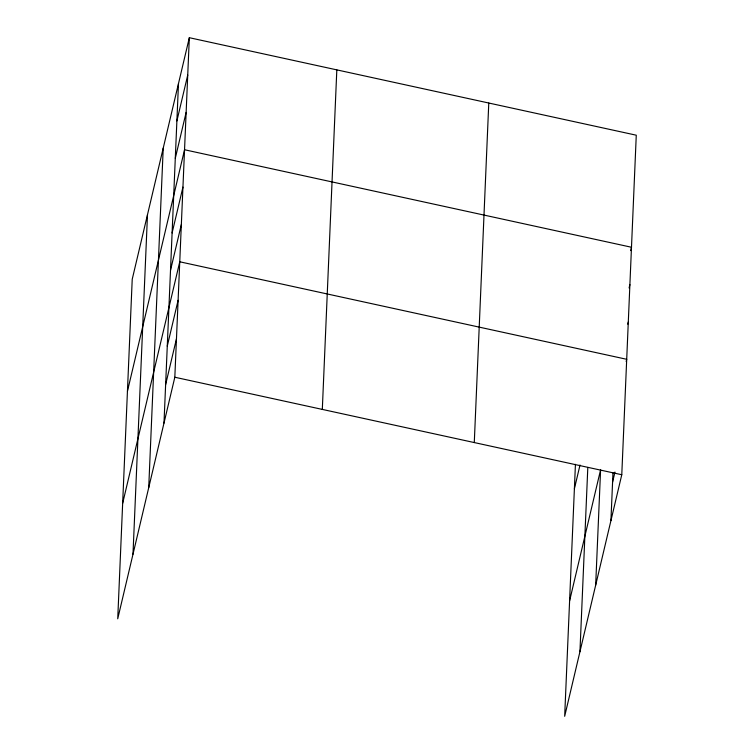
<?xml version="1.0" encoding="UTF-8"?>
<svg xmlns="http://www.w3.org/2000/svg" width="754" height="754" viewBox="0 0 754 754"><rect width="100%" height="100%" fill="white"/><g stroke="black" fill="none" stroke-linecap="round" stroke-linejoin="round"><path stroke-width="1.13" d="M132.987 554.218L147.492 214.683M148.717 487.687L163.222 148.152M163.986 423.107L178.481 83.571M189.329 37.7L132.223 279.263L117.728 618.798L174.824 377.236L189.329 37.7L636.272 135.202L621.777 474.737L564.671 716.3L575.434 464.304M322.316 409.413L336.821 69.877M474.285 442.56L488.781 103.025M579.939 651.72L587.809 467.423M595.669 585.189L600.599 469.751L569.6 600.863M610.929 520.609L612.974 472.805M176.888 120.923L187.737 75.051M175.296 158.274L186.134 112.393M127.435 391.307L184.542 149.744L631.494 247.255L630.693 250.611M172.1 232.967L182.949 187.096M170.508 270.318L181.356 224.447M122.657 503.352L179.754 261.789L626.706 359.3L626.178 361.534M167.265 346.143L178.114 300.271M165.626 384.625L176.474 338.753M574.388 488.809L580.014 465.02M629.1 287.953L629.892 284.597M627.771 324.192L628.299 321.949M612.578 482.136L614.953 472.061M174.824 377.236L621.777 474.737"/></g></svg>
